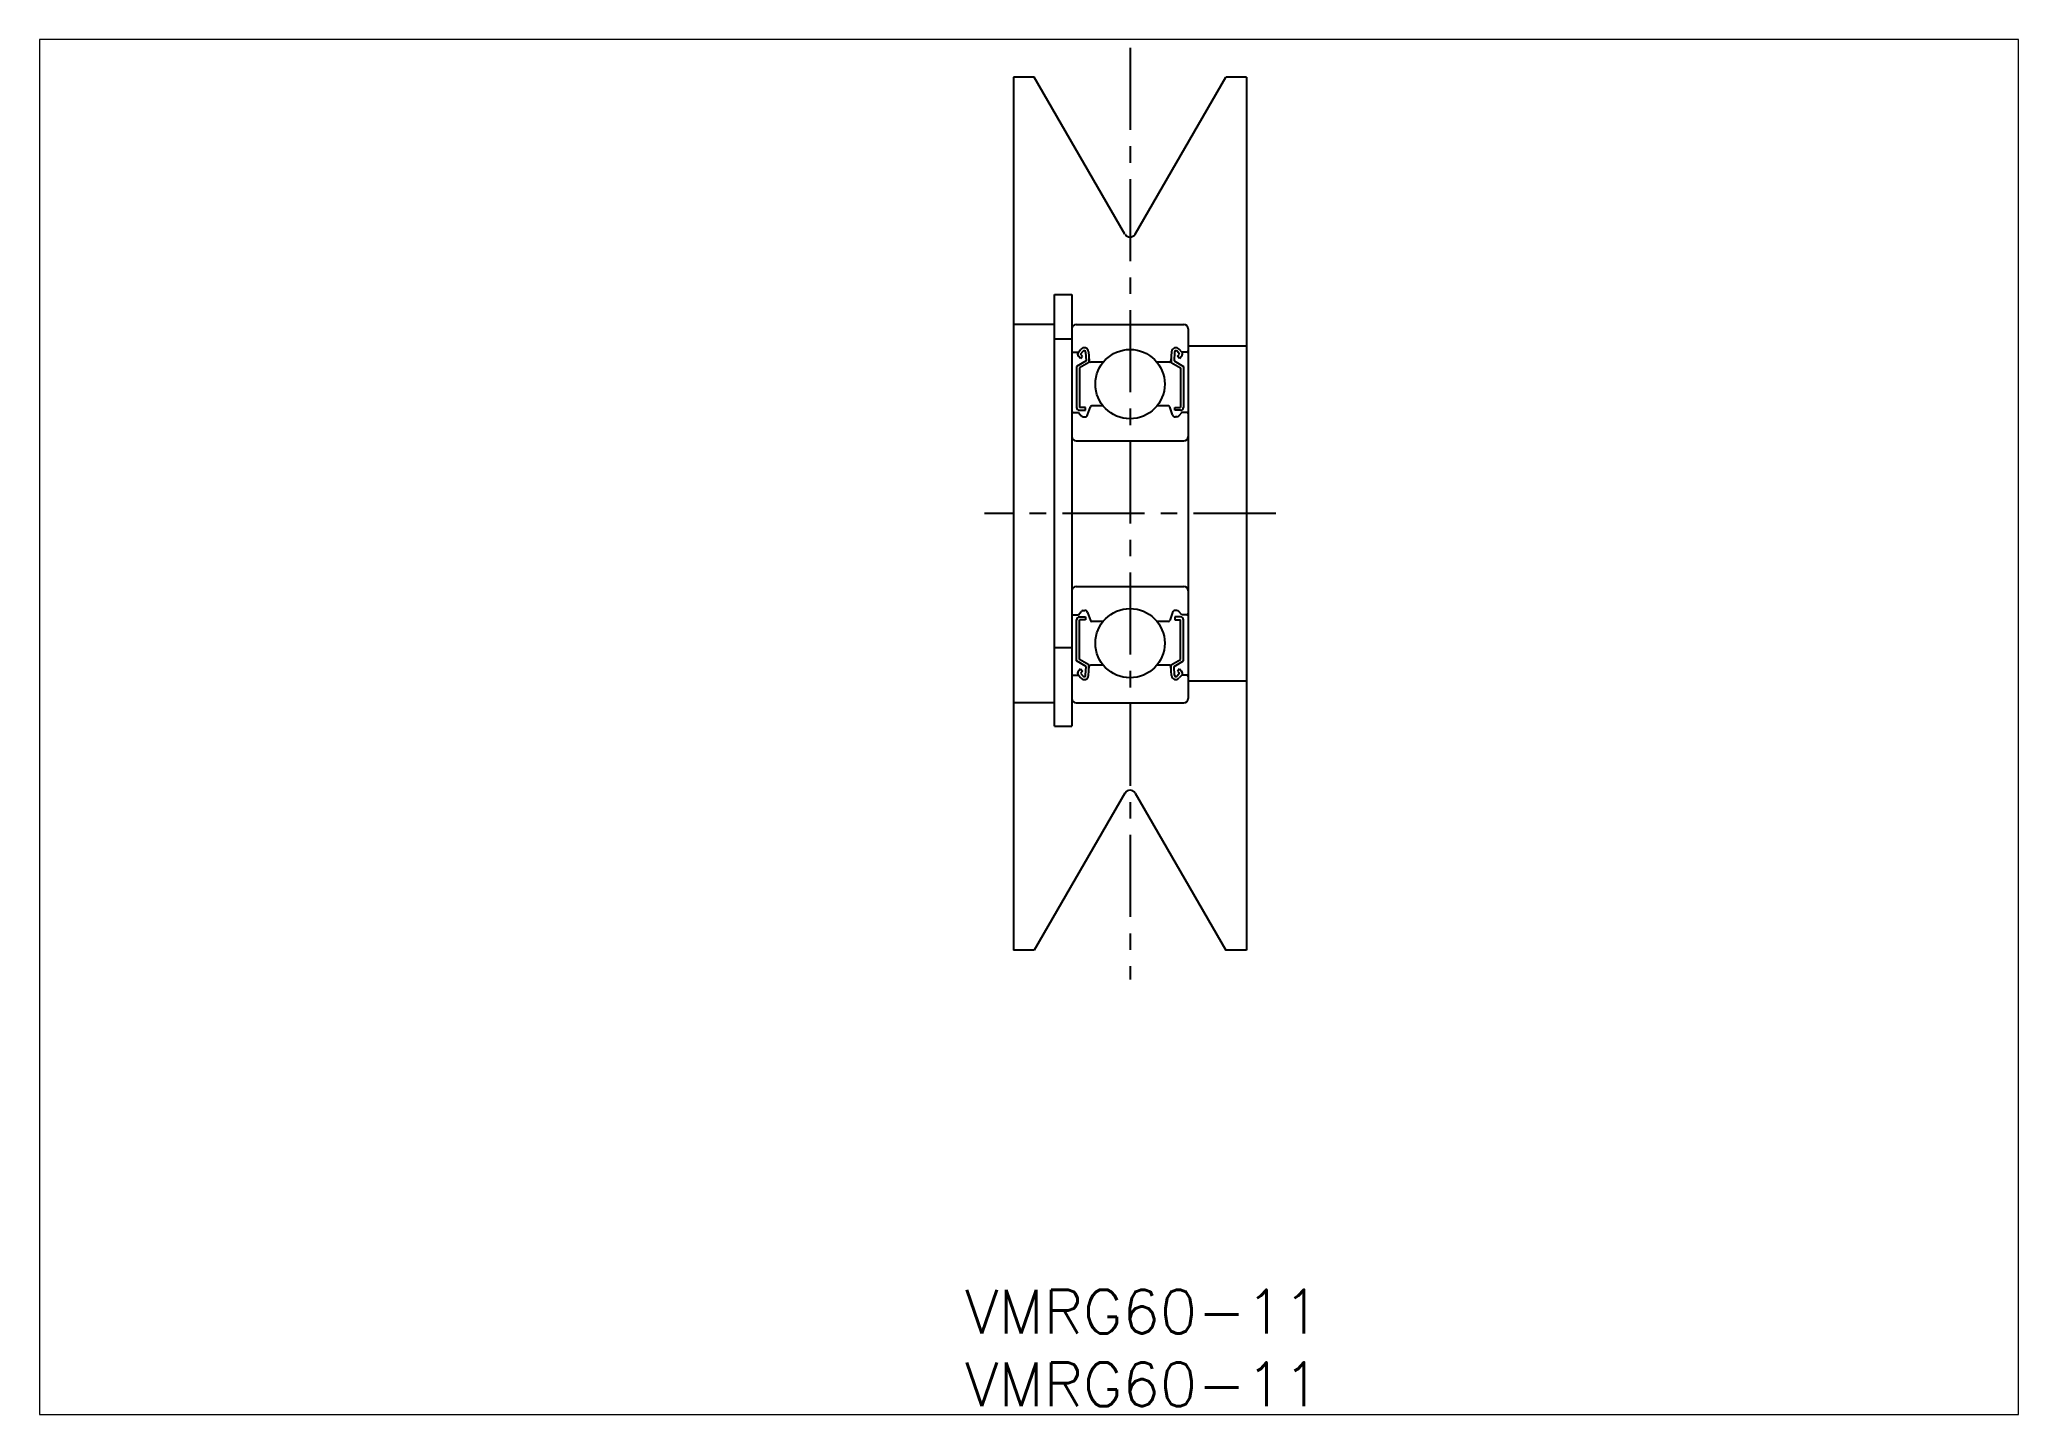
# Paper-space layout 'レイアウト1' of a CAD drawing. Header units: millimetres. Extents: x 29 to 257, y 20 to 178.
# The model-space entities are those that its viewports show. They can reach past a viewport. Long polylines and large blocks are cut down to what shows.
import ezdxf

# ---------------------------------------------------------------- set-up
doc = ezdxf.new("R2010")
doc.units = ezdxf.units.MM
doc.header["$LTSCALE"] = 0.5
doc.linetypes.add('CENTER', pattern=[50.8, 31.75, -6.35, 6.35, -6.35])
doc.layers.add('CENTER', color=1, linetype='CENTER')
doc.styles.get("Standard").update_dxf_attribs({"font": 'txt.shx', "height": 3, "bigfont": 'bigfont.shx'})

msp = doc.modelspace()

# ---------------------------------------------------------------- linework, layer by layer
at = {"color": 7, "linetype": 'Continuous'}
for p, q in [((2, 30), (2, -30)), ((3.42, 30), (2, 30)), ((9.65, 19.2), (3.42, 30)), ((10.35, 19.2), (16.58, 30)), ((18, 30), (16.58, 30)), ((18, 30), (18, -30)), ((4.8, -14.59), (4.8, 15.05)), ((4.8, 15.05), (6, 15.05)), ((6, 15.05), (6, -14.59)), ((4.8, 13), (2, 13)), ((6.3, 13), (13.7, 13)), ((14, 12.7), (14, -12.7)), ((4.8, 12.01), (6, 12.01)), ((6.1, 11.1), (6.46, 11.1)), ((6.45, 11.09), (6.62, 11.29)), ((6.6, 10.96), (6.77, 11.16)), ((6.74, 10.82), (6.6, 10.96)), ((6.95, 11.1), (6.98, 10.5)), ((7.15, 11.12), (7.2, 10.49)), ((12.85, 11.12), (12.8, 10.49)), ((13.05, 11.1), (13.02, 10.5)), ((13.4, 10.96), (13.23, 11.16)), ((13.26, 10.82), (13.4, 10.96)), ((13.55, 11.09), (13.38, 11.29)), ((13.9, 11.1), (13.54, 11.1)), ((18, 11.5), (14, 11.5)), ((6.98, 10.5), (6.33, 10.12)), ((6.33, 10.12), (6.33, 7.3)), ((6.6, 10.67), (6.46, 10.82)), ((7.18, 10.38), (6.53, 10.01)), ((6.53, 10.01), (6.53, 7.3)), ((6.6, 10.67), (6.74, 10.82)), ((7.18, 10.75), (7.18, 10.38)), ((8.15, 10.4), (7.3, 10.4)), ((12.7, 10.4), (11.85, 10.4)), ((12.82, 10.75), (12.82, 10.38)), ((12.82, 10.38), (13.47, 10.01)), ((13.02, 10.5), (13.67, 10.12)), ((13.4, 10.67), (13.26, 10.82)), ((13.4, 10.67), (13.54, 10.82)), ((13.47, 10.01), (13.47, 7.3)), ((13.67, 10.12), (13.67, 7.3)), ((6.1, 6.95), (6.45, 6.95)), ((6.45, 6.95), (6.64, 6.72)), ((6.93, 7.3), (6.53, 7.3)), ((6.53, 7.1), (6.93, 7.1)), ((6.93, 7.1), (6.93, 7.3)), ((7.08, 6.78), (7.28, 7.33)), ((8.15, 7.4), (7.37, 7.4)), ((12.63, 7.4), (11.85, 7.4)), ((12.92, 6.78), (12.72, 7.33)), ((13.07, 7.1), (13.07, 7.3)), ((13.07, 7.3), (13.47, 7.3)), ((13.47, 7.1), (13.07, 7.1)), ((13.55, 6.95), (13.36, 6.72)), ((13.9, 6.95), (13.55, 6.95)), ((6.79, 6.65), (6.89, 6.65)), ((13.21, 6.65), (13.11, 6.65)), ((6.3, 5), (13.7, 5)), ((6.3, -5), (13.7, -5)), ((6.45, -6.95), (6.64, -6.72)), ((6.79, -6.65), (6.89, -6.65)), ((7.08, -6.78), (7.28, -7.33)), ((12.92, -6.78), (12.72, -7.33)), ((13.21, -6.65), (13.11, -6.65)), ((13.55, -6.95), (13.36, -6.72)), ((6.1, -6.95), (6.45, -6.95)), ((6.33, -10.12), (6.33, -7.3)), ((6.53, -7.1), (6.93, -7.1)), ((6.53, -10.01), (6.53, -7.3)), ((6.93, -7.3), (6.53, -7.3)), ((6.93, -7.1), (6.93, -7.3)), ((8.15, -7.4), (7.37, -7.4)), ((12.63, -7.4), (11.85, -7.4)), ((13.07, -7.1), (13.07, -7.3)), ((13.47, -7.1), (13.07, -7.1)), ((13.07, -7.3), (13.47, -7.3)), ((13.47, -10.01), (13.47, -7.3)), ((13.9, -6.95), (13.55, -6.95)), ((13.67, -10.12), (13.67, -7.3)), ((4.8, -9.2), (6, -9.2)), ((6.98, -10.5), (6.33, -10.12)), ((6.6, -10.67), (6.46, -10.82)), ((7.18, -10.38), (6.53, -10.01)), ((6.6, -10.67), (6.74, -10.82)), ((6.74, -10.82), (6.6, -10.96)), ((6.95, -11.1), (6.98, -10.5)), ((7.15, -11.12), (7.2, -10.49)), ((7.18, -10.75), (7.18, -10.38)), ((8.15, -10.4), (7.3, -10.4)), ((12.7, -10.4), (11.85, -10.4)), ((12.85, -11.12), (12.8, -10.49)), ((12.82, -10.38), (13.47, -10.01)), ((12.82, -10.75), (12.82, -10.38)), ((13.02, -10.5), (13.67, -10.12)), ((13.05, -11.1), (13.02, -10.5)), ((13.4, -10.67), (13.26, -10.82)), ((13.26, -10.82), (13.4, -10.96)), ((13.4, -10.67), (13.54, -10.82)), ((6.1, -11.1), (6.46, -11.1)), ((6.45, -11.09), (6.62, -11.29)), ((6.6, -10.96), (6.77, -11.16)), ((13.4, -10.96), (13.23, -11.16)), ((13.55, -11.09), (13.38, -11.29)), ((13.9, -11.1), (13.54, -11.1)), ((18, -11.5), (14, -11.5)), ((4.8, -13), (2, -13)), ((6.3, -13), (13.7, -13)), ((4.8, -14.59), (6, -14.59)), ((9.65, -19.2), (3.42, -30)), ((10.35, -19.2), (16.58, -30)), ((3.42, -30), (2, -30)), ((18, -30), (16.58, -30))]:
    msp.add_line(p, q, dxfattribs=at)
for centre in [(10, 8.9), (10, -8.9)]:
    msp.add_circle(centre, 2.38, dxfattribs=at)
for centre, radius, start, end in [((10, 19.4), 0.4, 210, 330), ((6.3, 12.7), 0.3, 90, 180), ((13.7, 12.7), 0.3, 0, 90), ((6.1, 11.2), 0.1, 180, 270), ((6.6, 10.96), 0.2, 140.137, 225.002), ((6.85, 11.1), 0.3, 4.9354, 140.137), ((6.85, 11.1), 0.1, 3.1017, 139.9503), ((13.15, 11.1), 0.3, 39.863, 175.0646), ((13.15, 11.1), 0.1, 40.0497, 176.8983), ((13.4, 10.96), 0.2, 314.998, 39.863), ((13.9, 11.2), 0.1, 270, 0), ((7.3, 10.5), 0.1, 184.9354, 270), ((12.7, 10.5), 0.1, 270, 355.0646), ((6.1, 6.85), 0.1, 90, 180.8103), ((6.53, 7.3), 0.2, 180, 270), ((7.37, 7.3), 0.1, 90, 159.9916), ((12.63, 7.3), 0.1, 20.0084, 90), ((13.47, 7.3), 0.2, 270, 0), ((13.9, 6.85), 0.1, 359.1897, 90), ((6.79, 6.85), 0.2, 219.9762, 270), ((6.89, 6.85), 0.2, 270, 339.9916), ((13.11, 6.85), 0.2, 200.0084, 270), ((13.21, 6.85), 0.2, 270, 320.0238), ((6.3, 5.3), 0.3, 180, 270), ((13.7, 5.3), 0.3, 270, 0), ((6.3, -5.3), 0.3, 90, 180), ((13.7, -5.3), 0.3, 0, 90), ((6.79, -6.85), 0.2, 90, 140.0238), ((6.89, -6.85), 0.2, 20.0084, 90), ((13.11, -6.85), 0.2, 90, 159.9916), ((13.21, -6.85), 0.2, 39.9762, 90), ((6.1, -6.85), 0.1, 179.1897, 270), ((6.53, -7.3), 0.2, 90, 180), ((7.37, -7.3), 0.1, 200.0084, 270), ((12.63, -7.3), 0.1, 270, 339.9916), ((13.47, -7.3), 0.2, 0, 90), ((13.9, -6.85), 0.1, 270, 0.8103), ((6.6, -10.96), 0.2, 134.998, 219.863), ((7.3, -10.5), 0.1, 90, 175.0646), ((12.7, -10.5), 0.1, 4.9354, 90), ((13.4, -10.96), 0.2, 320.137, 45.002), ((6.1, -11.2), 0.1, 90, 180), ((6.85, -11.1), 0.3, 219.863, 355.0646), ((6.85, -11.1), 0.1, 220.0497, 356.8983), ((13.15, -11.1), 0.3, 184.9354, 320.137), ((13.15, -11.1), 0.1, 183.1017, 319.9503), ((13.9, -11.2), 0.1, 0, 90), ((6.3, -12.7), 0.3, 180, 270), ((13.7, -12.7), 0.3, 270, 0), ((10, -19.4), 0.4, 30, 150)]:
    msp.add_arc(centre, radius, start, end, dxfattribs=at)
at = {"layer": 'CENTER', "color": 1, "linetype": 'CENTER'}
for p, q in [((10, 32), (10, -32)), ((20, 0), (0, 0))]:
    msp.add_line(p, q, dxfattribs=at)

# ---------------------------------------------------------------- texts
at = {"color": 7, "linetype": 'Continuous'}
for p in [(-1.33, -56.32), (-1.33, -61.32)]:
    msp.add_text('VMRG60-11', height=3, dxfattribs=at).set_placement(p)

psp = doc.layouts.new('レイアウト1')

# ---------------------------------------------------------------- viewports
at = {"layer": '0', "color": 7, "linetype": 'Continuous', "lineweight": -3}
psp.add_viewport(center=(142.59, 99.11), size=(228.14, 158.5807), view_center_point=(3.06, -14.66), view_height=94.4624, dxfattribs=at)

doc.saveas('drawing.dxf')
